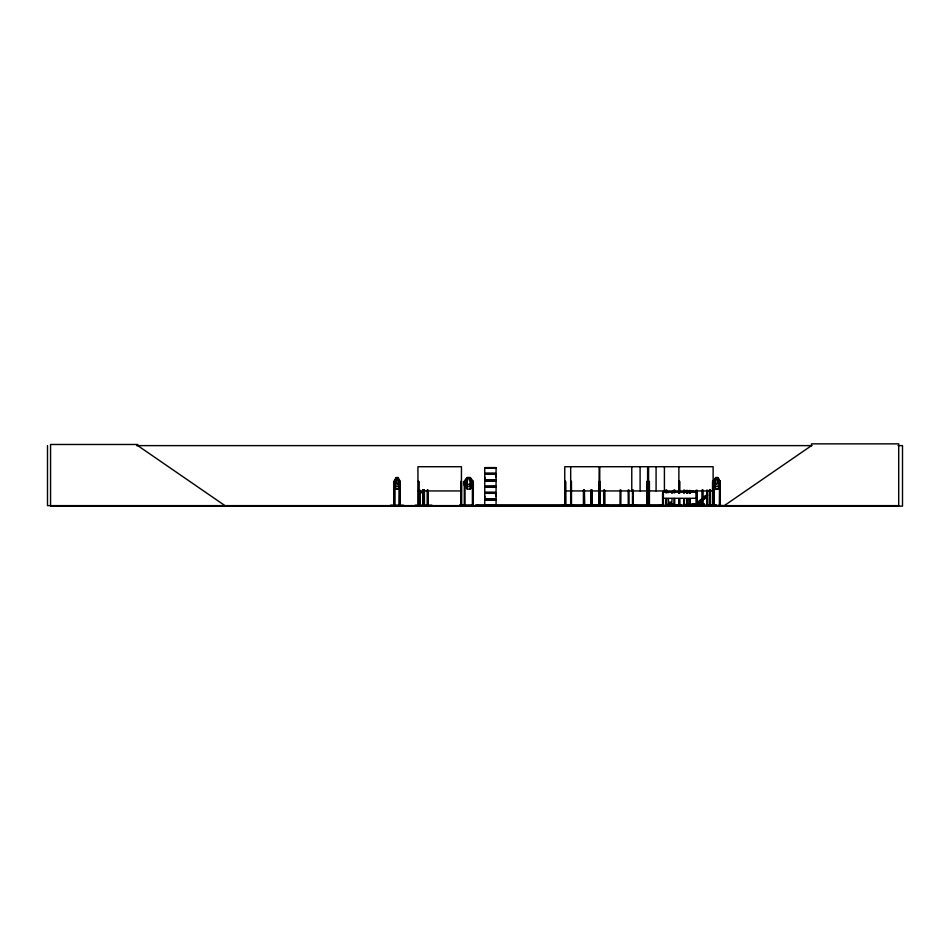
<?xml version="1.0" encoding="UTF-8"?>
<svg xmlns="http://www.w3.org/2000/svg" width="950" height="950" viewBox="0 0 950 950"><rect width="100%" height="100%" fill="white"/><g stroke="black" fill="none" stroke-linecap="round" stroke-linejoin="round"><path stroke-width="1.43" d="M484.749 498.916L484.749 493.347L496.078 493.347L496.066 498.916L484.749 498.916L484.761 496.137M484.749 479.869L484.749 474.311L496.078 474.311L496.066 479.869L484.749 479.869L484.761 477.09M496.066 496.137L496.066 493.347M496.066 477.09L496.066 474.311M684.119 490.639L685.496 490.663M394.867 481.234L394.713 505.637M399.677 481.234L399.855 505.637M714.174 481.234L714.091 505.637M719.542 481.294L719.435 505.637M672.042 498.643L671.721 504.474L668.693 504.474L668.384 498.643M472.542 481.294L473.231 481.436M670.13 503.156L670.32 502.443L670.118 503.156M415.162 505.186L431.941 505.186M419.817 505.566L419.817 489.974M423.32 505.566L423.356 489.974M427.714 505.626L427.654 489.974L427.548 505.626M427.904 505.566L427.939 489.974M396.863 478.159L396.221 483.122L397.504 484.607L398.169 481.436L397.504 478.159L396.779 478.159M682.528 505.519L692.954 504.984L683.881 504.545L692.954 504.581M574.334 505.174L562.044 505.578M600.079 505.626L600.02 490.176M596.41 505.578L607.608 505.139L596.339 505.637M396.221 477.66L395.236 484.31L396.542 486.59L397.848 486.59L399.142 484.31L398.169 477.66L396.138 477.66L394.191 481.436L394.298 505.637M390.557 505.186L403.441 505.186M675.604 505.578L682.159 505.637M675.652 505.186L682.148 505.139L675.652 505.519M467.281 481.436L468.255 478.159L469.241 478.159L470.25 481.436M710.196 505.578L710.172 489.974M716.573 505.174L706.076 505.186M700.102 505.566L723.425 505.566M704.211 505.566L693.809 505.602M585.01 505.566L581.827 505.151L593.643 505.186L590.484 505.578M584.654 505.578L584.393 489.974M585.022 505.186L581.816 505.186M467.269 477.66L465.773 481.436L465.773 484.31L467.78 486.59L469.763 486.59L471.723 484.31L471.723 481.436L470.25 477.66L467.269 477.66L464.289 481.436L464.277 505.637M465.132 481.424L464.336 481.436M598.607 505.59L598.607 504.889M598.987 505.186L599.165 466.723M713.117 505.637L713.117 466.723L648.601 466.723L648.482 505.151M665.689 505.186L665.855 498.524M398.204 489.072L396.114 489.072L394.119 485.236L394.119 481.401L396.186 477.553L398.204 477.553M398.121 489.072L400.128 485.201L400.188 481.401L398.121 477.553M713.307 505.637L713.343 481.436L715.718 477.553M713.592 505.637L713.498 481.401L715.754 477.66M717.903 489.072L720.053 485.201M659.312 505.602L665.831 505.388M470.25 483.122L469.241 484.607L468.255 484.607L467.281 483.122M701.302 499.32L700.744 500.781C702.751 500.911 710.707 491.684 705.601 497.562M473.29 505.637L473.326 481.401L470.298 477.553L467.222 477.553L464.194 481.401L464.194 485.236L467.222 489.072L470.298 489.072L473.326 485.236M470.25 488.977L473.231 485.201M671.781 492.824L673.277 490.936M671.828 492.919L673.348 490.996M700.281 499.961C692.989 507.906 704.817 495.021 706.646 495.081L707.572 495.009L703.071 497.562M668.289 503.666L667.957 505.246C665.736 506.172 671.662 503.714 672.351 504.925M668.028 505.614L668.919 505.614M669.18 505.614L667.957 505.246M671.104 505.626L672.303 504.925M705.007 497.361L707.548 495.152M706.836 495.389L701.789 499.51L706.895 495.473M703.012 498.192L694.403 505.626L704.259 497.266M694.355 505.353L702.097 499.118M706.123 497.016L696.481 505.637L706.171 497.277M706.325 497.277L696.433 505.376M724.304 505.637L811.514 445.621L811.514 443.852L898.712 443.852L898.712 505.637L47.5 505.637L47.5 445.621M699.069 502.36L702.762 499.89L698.25 502.431M692.93 490.734L683.857 490.639M704.271 505.139L700.293 505.614M671.389 505.424L671.591 505.614M672.208 505.637L672.79 505.637M463.814 505.578L459.657 505.139L463.636 505.519M136.657 445.621L811.965 445.621M898.047 445.621L902.5 445.621L902.5 506.148L50.564 506.148L50.564 444.481L137.774 444.481L137.774 445.621L224.972 505.637M484.738 467.602L496.09 467.602M484.761 468.16L496.066 468.16M484.666 473.575L496.149 473.575M484.666 473.919L496.149 473.919M715.647 477.553L717.962 477.553M717.939 477.66L715.682 477.66L714.59 484.31L716.051 486.59L717.511 486.59L718.948 484.31L717.867 477.66L720.053 481.436L720.005 505.637M717.191 478.159L716.395 478.159L715.694 481.436L716.395 484.607L717.867 483.122L717.131 478.159M484.666 480.261L496.149 480.261M484.666 480.605L496.149 480.605M394.761 481.389L393.965 481.436L393.906 505.637L394.143 504.759M720.124 481.401L720.314 505.637L720.385 504.759L719.423 504.759M399.261 481.436L400.188 481.401L400.033 505.637M417.941 481.436L418.819 481.436L418.76 505.637M564.775 481.436L565.63 481.436L565.701 505.637M570.689 481.436L571.437 481.436L571.496 505.637M599.165 481.436L600.02 481.436L599.889 505.637M647.591 481.436L646.772 481.436L646.772 505.637L646.677 504.759M648.601 481.436L649.42 481.436L649.42 505.637M678.882 481.436L679.678 481.436L679.678 493.098M719.399 481.436L720.314 481.436M394.119 485.236L396.186 489.072M484.738 486.364L496.09 486.364M484.738 486.59L496.09 486.649M484.761 487.196L496.066 487.196M715.647 489.072L717.962 489.072M417.941 490.936L461.463 490.936M564.775 490.936L647.591 490.936M648.601 490.936L713.117 490.936M697.027 492.231L662.779 492.231L662.779 505.637M484.666 492.622L496.149 492.622M484.666 492.967L496.149 492.967M697.027 493.537L696.219 493.537L696.386 505.637M662.779 498.287L697.027 498.287M484.666 499.296L496.149 499.296M484.666 499.641L496.149 499.641M672.505 503.666L672.481 505.614M669.061 504.676L671.08 504.676M393.906 504.759L394.82 504.759L394.808 505.637M399.202 504.759L400.116 504.759M418.902 504.759L417.858 504.759L417.858 505.637M419.093 504.759L419.888 504.759M423.427 504.759L422.631 504.759L422.667 505.637M423.688 504.759L424.472 504.759M427.227 504.759L428.011 504.759M464.241 504.759L465.251 504.759L465.251 505.637M473.326 504.759L472.316 504.759L472.316 505.637M665.76 504.759L666.769 504.759L666.769 505.637M678.811 504.759L679.761 504.759M692.954 504.925L683.715 504.759L683.715 505.637M695.578 504.889L697.347 504.889L697.347 505.637M702.157 504.759L703.202 504.759L703.202 505.637M709.353 504.759L710.398 504.759M712.464 504.759L714.483 504.759L714.471 505.637M465.251 505.008L472.316 505.008M494.131 505.008L487.077 505.008L487.077 505.637M621.015 505.008L628.081 505.008M666.769 505.008L673.823 505.008M697.169 505.139L696.136 505.198M463.624 505.151L459.764 505.578M484.761 505.246L496.066 505.246M593.643 505.186L590.366 505.637M596.374 505.186L607.572 505.174M629.613 505.186L636.88 505.578M662.482 505.198L663.432 505.198M629.648 505.578L636.844 505.519L629.577 505.59M706.099 505.578L716.668 505.519M495.271 505.578L495.14 504.759M712.453 505.566L712.547 481.436L714.4 481.436L714.258 505.637M427.369 505.566L427.298 489.974M419.211 505.566L419.164 489.974M668.052 505.59L672.505 505.246L672.469 503.666M699.129 502.431L698.333 502.372M717.903 477.553L720.183 481.401M715.754 488.977L713.426 485.236L715.718 489.072M603.856 505.59L603.82 490.176M423.973 505.626L423.759 489.974M719.815 504.759L719.851 505.637M719.72 481.436L719.649 505.637M713.937 504.759L713.901 505.637M713.806 481.436L713.735 505.637M712.987 504.759L712.904 505.637M712.773 481.436L712.702 505.637M710.315 489.974L710.268 505.637M710.042 504.759L710.042 505.637M709.686 504.759L709.709 505.637M709.579 489.974L709.496 505.637M709.436 489.974L709.353 505.637M707.227 490.176L707.192 505.637M707.073 504.759L706.883 505.637M706.752 490.176L706.705 505.637M704.425 505.637L704.425 504.165L691.849 504.165L691.849 505.637M704.223 504.165L704.283 505.637M702.976 489.974L703.059 505.637M702.869 504.759L702.846 505.637M702.383 489.974L702.383 505.637M702.24 489.974L702.288 505.637M701.955 504.165L701.955 505.637M697.027 490.176L697.086 505.637M696.801 493.537L696.861 505.637M696.445 493.537L696.433 505.637M696.207 490.176L696.207 493.098M696.113 505.008L696.16 505.637M695.424 504.165L695.578 505.637M694.735 504.165L694.735 505.637M694.545 504.165L694.545 505.637M694.058 504.165L694.058 505.637M693.191 504.165L693.191 505.637M692.063 504.165L692.063 505.637M690.318 490.509L690.318 493.264M690.318 498.762L690.318 505.637M690.222 490.509L690.127 493.264M690.127 498.762L690.222 505.637M689.498 490.509L689.498 493.264M689.498 498.762L689.498 505.637M689.403 490.509L689.403 493.264M689.308 498.762L689.403 505.637M687.539 490.497L687.539 493.24M687.539 498.75L687.539 505.626M687.444 490.497L687.349 493.24M687.349 498.75L687.349 505.626M686.707 490.497L686.707 493.24M686.707 498.75L686.707 505.626L686.529 498.75M686.529 490.497L686.529 493.24M684.238 490.176L684.154 493.098M684.238 498.928L684.273 505.637M684.095 504.759L684.083 505.637M683.751 490.176L683.834 493.098M683.751 498.928L683.834 505.637M679.678 498.928L679.749 505.637M679.452 481.436L679.452 493.098M679.452 498.928L679.523 505.637M679.357 504.759L679.203 505.637M679.107 481.436L679.107 493.098M679.107 498.928L679.036 505.637M678.882 466.723L678.882 493.098M678.882 498.928L678.918 505.637M674.738 489.974L674.738 492.824M674.738 498.524L674.738 505.637L674.832 504.759L673.823 504.759L673.823 505.637M673.918 489.974L673.918 492.824M673.918 498.524L673.918 505.637M670.926 504.925L670.926 502.277L669.536 502.277L669.536 504.925M666.674 489.974L666.674 492.824M666.674 498.524L666.674 505.637M665.95 504.759L665.95 505.637M665.855 489.974L665.855 492.824M664.406 466.723L664.406 490.936M663.421 505.637L663.361 493.537L662.554 493.537L662.589 505.637M663.136 493.537L663.005 505.637M662.53 505.637L662.53 504.889L475.784 504.889L475.784 505.637M656.082 466.723L656.082 490.936M649.515 504.759L649.515 505.637M647.651 505.637L647.591 466.723L564.775 466.723L564.704 505.637M647.496 504.759L647.496 505.637M640.098 466.723L640.098 490.936M633.318 504.759L633.27 505.637L633.258 490.176M633.009 490.176L632.89 505.637M632.759 490.176L632.7 505.637M632.51 490.176L632.486 505.637L632.451 504.759M631.774 466.723L631.774 490.936M628.995 489.974L629.09 505.637M628.9 504.759L628.9 505.637M628.176 489.974L628.271 505.637M628.081 504.759L628.081 505.637M621.015 504.759L621.015 505.637M620.92 489.974L620.825 505.637M620.101 489.974L620.006 505.637M604.675 490.176L604.734 505.637M604.485 490.176L604.485 505.637M604.271 504.759L604.2 505.637L604.164 504.759M603.63 490.176L603.737 505.637L603.559 504.759M600.376 504.889L600.376 505.637M599.771 466.723L599.676 505.637M599.521 481.436L599.462 505.637M599.272 481.436L599.248 505.637M591.945 489.974L591.945 505.637M591.826 489.974L591.719 505.637M591.173 489.974L591.173 505.637M591.066 489.974L590.971 505.637M584.286 489.974L584.369 505.637M584.179 504.759L584.155 505.637M583.621 489.974L583.585 505.637M583.514 489.974L583.538 505.637M571.188 481.436L571.247 505.637M570.938 481.436L571.092 505.637M570.891 504.759L570.891 505.637M570.689 466.723L570.677 505.637M565.44 481.436L565.523 505.637M565.345 504.759L565.309 505.637M565.096 504.759L565.072 505.637M564.965 481.436L564.882 505.637M494.95 504.759L495.045 505.637M494.321 504.759L494.131 505.637M486.887 504.759L486.887 505.637M486.258 504.759L486.258 505.637M486.067 504.759L486.067 505.637M477.553 504.889L477.553 505.637M473.136 504.759L473.136 505.637M472.376 481.128L472.411 505.637M470.298 477.553L470.298 489.072M467.222 477.553L467.222 489.072M465.061 505.637L465.001 481.412M461.332 505.637L461.463 466.723L417.941 466.723L417.941 505.637M460.964 504.759L460.988 505.637M460.774 505.637L460.726 481.436L461.605 481.436L461.605 505.637L461.688 504.759L460.643 504.759L460.643 505.637M424.401 489.974L424.436 505.637M424.163 504.759L424.163 505.637L424.044 489.974M423.118 504.759L423.106 505.637M422.988 489.974L422.952 505.637M422.702 489.974L422.702 505.637M418.677 481.436L418.57 505.637M418.202 504.759L418.178 505.637M399.665 504.759L399.701 505.637M399.499 481.436L399.439 505.637M399.261 485.699L399.202 505.637M394.499 481.436L394.571 505.637M673.241 490.663A3.028 3.028 0 0 1 672.351 492.812M668.076 492.812A3.028 3.028 0 0 1 667.185 490.663M419.567 505.59L419.449 489.974L419.567 505.637M496.09 467.827L484.738 467.804L484.761 473.195L496.078 473.195L496.078 467.827M496.078 480.997L484.749 480.997L484.749 486.353L496.066 486.21L496.066 480.997M496.09 486.851L484.738 486.851L484.761 492.231L496.078 492.231L496.078 486.875M422.228 492.48L420.838 492.48L422.251 492.575M496.078 500.032L484.749 500.032L484.749 505.4L496.09 505.4L496.066 500.032"/></g></svg>
